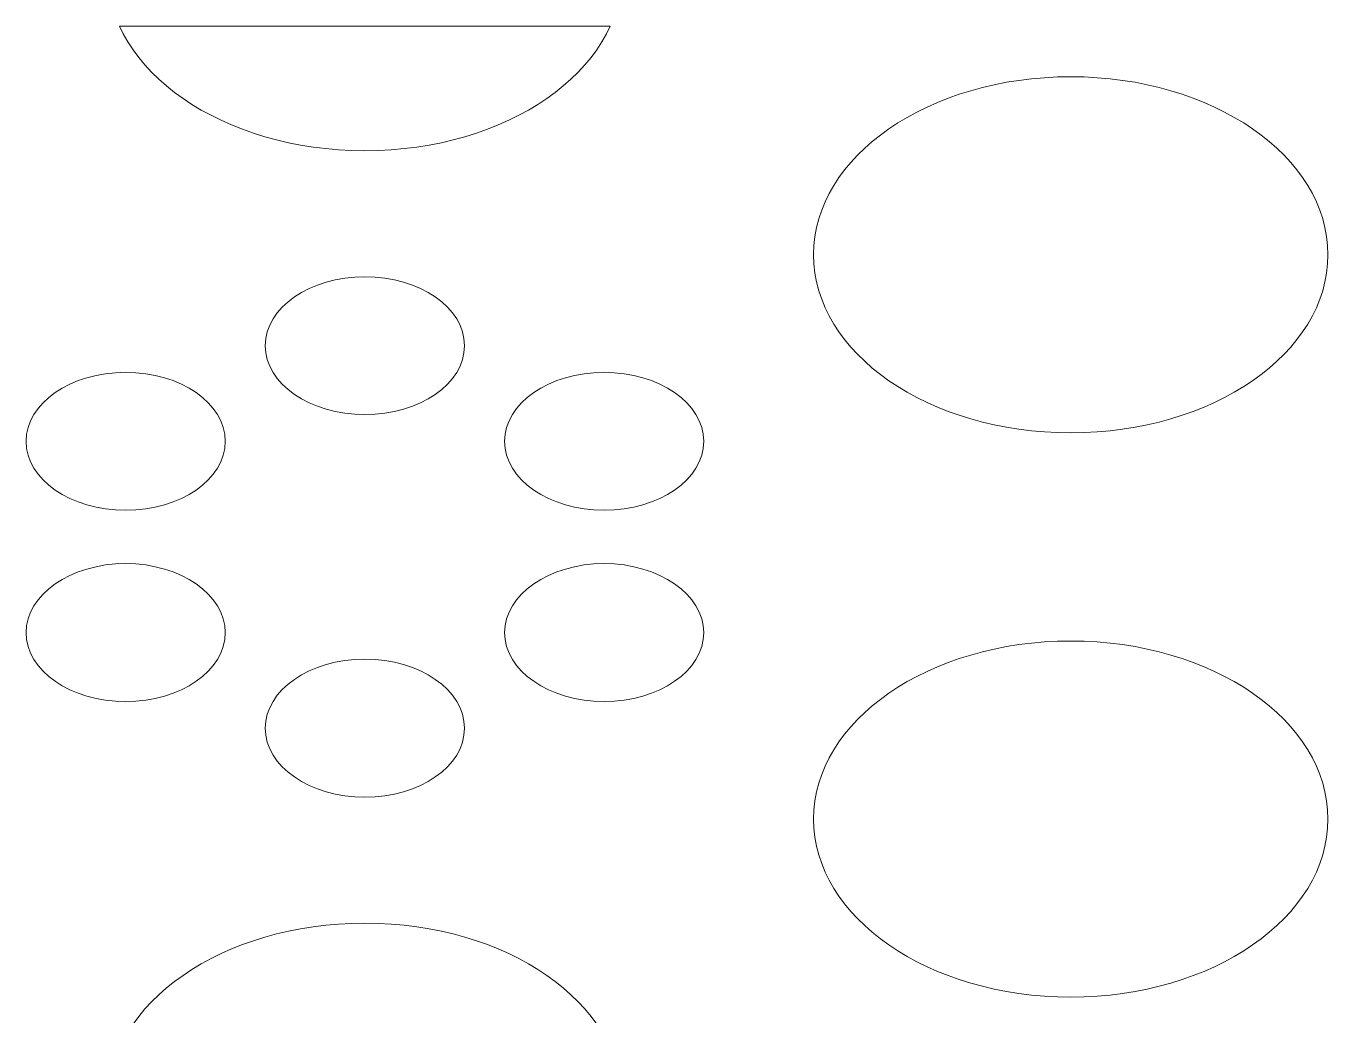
# Model space of a CAD drawing. Header units: millimetres. Extents: x -1200 to 1200, y -590 to 590.
# Drawn here: x -506.5 to -36.9, y 232.9 to 590 of the extents above; entities that cross this region are included whole.
import ezdxf

# ---------------------------------------------------------------- set-up
doc = ezdxf.new("R2010")
doc.units = ezdxf.units.MM
doc.header["$MEASUREMENT"] = 0
doc.layers.add('Layer 1', color=7, linetype='Continuous')

msp = doc.modelspace()

# ---------------------------------------------------------------- linework, layer by layer
at = {"layer": 'Layer 1', "color": 250, "lineweight": 20}
for points, knots in [([(-472.8156, 589.9734), (-472.8156, 589.9734), (-295.7741, 589.9734), (-295.7741, 589.9734), (-295.7741, 589.9734), (-297.1531, 587.1602), (-297.1531, 587.1602), (-297.1531, 587.1602), (-298.8003, 584.249), (-298.8003, 584.249), (-298.8003, 584.249), (-300.6619, 581.3996), (-300.6619, 581.3996), (-300.6619, 581.3996), (-302.7151, 578.638), (-302.7151, 578.638), (-302.7151, 578.638), (-304.9445, 575.9385), (-304.9445, 575.9385), (-304.9445, 575.9385), (-307.35, 573.3369), (-307.35, 573.3369), (-307.35, 573.3369), (-309.9471, 570.8127), (-309.9471, 570.8127), (-309.9471, 570.8127), (-312.7129, 568.3918), (-312.7129, 568.3918), (-312.7129, 568.3918), (-315.6165, 566.0587), (-315.6165, 566.0587), (-315.6165, 566.0587), (-318.7039, 563.8288), (-318.7039, 563.8288), (-318.7039, 563.8288), (-321.914, 561.6918), (-321.914, 561.6918), (-321.914, 561.6918), (-325.2848, 559.6788), (-325.2848, 559.6788), (-325.2848, 559.6788), (-328.7936, 557.7637), (-328.7936, 557.7637), (-328.7936, 557.7637), (-332.425, 555.9778), (-332.425, 555.9778), (-332.425, 555.9778), (-336.1943, 554.3053), (-336.1943, 554.3053), (-336.1943, 554.3053), (-340.0862, 552.7619), (-340.0862, 552.7619), (-340.0862, 552.7619), (-344.0853, 551.3373), (-344.0853, 551.3373), (-344.0853, 551.3373), (-348.1916, 550.0623), (-348.1916, 550.0623), (-348.1916, 550.0623), (-352.3899, 548.9061), (-352.3899, 548.9061), (-352.3899, 548.9061), (-356.7032, 547.8995), (-356.7032, 547.8995), (-356.7032, 547.8995), (-361.1007, 547.0323), (-361.1007, 547.0323), (-361.1007, 547.0323), (-365.5902, 546.3148), (-365.5902, 546.3148), (-365.5902, 546.3148), (-370.1485, 545.747), (-370.1485, 545.747), (-370.1485, 545.747), (-374.7988, 545.3341), (-374.7988, 545.3341), (-374.7988, 545.3341), (-379.5104, 545.0863), (-379.5104, 545.0863), (-379.5104, 545.0863), (-384.2909, 545.0037), (-384.2909, 545.0037), (-384.2909, 545.0037), (-389.0868, 545.0863), (-389.0868, 545.0863), (-389.0868, 545.0863), (-393.7984, 545.3341), (-393.7984, 545.3341), (-393.7984, 545.3341), (-398.4412, 545.747), (-398.4412, 545.747), (-398.4412, 545.747), (-402.9995, 546.3148), (-402.9995, 546.3148), (-402.9995, 546.3148), (-407.4889, 547.0323), (-407.4889, 547.0323), (-407.4889, 547.0323), (-411.8787, 547.8995), (-411.8787, 547.8995), (-411.8787, 547.8995), (-416.1997, 548.9061), (-416.1997, 548.9061), (-416.1997, 548.9061), (-420.398, 550.0623), (-420.398, 550.0623), (-420.398, 550.0623), (-424.4967, 551.3373), (-424.4967, 551.3373), (-424.4967, 551.3373), (-428.5034, 552.7619), (-428.5034, 552.7619), (-428.5034, 552.7619), (-432.3953, 554.3053), (-432.3953, 554.3053), (-432.3953, 554.3053), (-436.1493, 555.9778), (-436.1493, 555.9778), (-436.1493, 555.9778), (-439.7959, 557.7637), (-439.7959, 557.7637), (-439.7959, 557.7637), (-443.2971, 559.6788), (-443.2971, 559.6788), (-443.2971, 559.6788), (-446.6681, 561.6918), (-446.6681, 561.6918), (-446.6681, 561.6918), (-449.8934, 563.8288), (-449.8934, 563.8288), (-449.8934, 563.8288), (-452.9656, 566.0587), (-452.9656, 566.0587), (-452.9656, 566.0587), (-455.8921, 568.3918), (-455.8921, 568.3918), (-455.8921, 568.3918), (-458.6424, 570.8127), (-458.6424, 570.8127), (-458.6424, 570.8127), (-461.2319, 573.3369), (-461.2319, 573.3369), (-461.2319, 573.3369), (-463.6451, 575.9385), (-463.6451, 575.9385), (-463.6451, 575.9385), (-465.8745, 578.638), (-465.8745, 578.638), (-465.8745, 578.638), (-467.9277, 581.3996), (-467.9277, 581.3996), (-467.9277, 581.3996), (-469.7817, 584.249), (-469.7817, 584.249), (-469.7817, 584.249), (-471.4365, 587.1602), (-471.4365, 587.1602), (-471.4365, 587.1602), (-472.8156, 589.9734), (-472.8156, 589.9734)], [0, 0, 0, 0, 0.01886792, 0.01886792, 0.01886792, 0.03773585, 0.03773585, 0.03773585, 0.05660377, 0.05660377, 0.05660377, 0.0754717, 0.0754717, 0.0754717, 0.09433962, 0.09433962, 0.09433962, 0.11320755, 0.11320755, 0.11320755, 0.13207547, 0.13207547, 0.13207547, 0.1509434, 0.1509434, 0.1509434, 0.16981132, 0.16981132, 0.16981132, 0.18867925, 0.18867925, 0.18867925, 0.20754717, 0.20754717, 0.20754717, 0.22641509, 0.22641509, 0.22641509, 0.24528302, 0.24528302, 0.24528302, 0.26415094, 0.26415094, 0.26415094, 0.28301887, 0.28301887, 0.28301887, 0.30188679, 0.30188679, 0.30188679, 0.32075472, 0.32075472, 0.32075472, 0.33962264, 0.33962264, 0.33962264, 0.35849057, 0.35849057, 0.35849057, 0.37735849, 0.37735849, 0.37735849, 0.39622642, 0.39622642, 0.39622642, 0.41509434, 0.41509434, 0.41509434, 0.43396226, 0.43396226, 0.43396226, 0.45283019, 0.45283019, 0.45283019, 0.47169811, 0.47169811, 0.47169811, 0.49056604, 0.49056604, 0.49056604, 0.50943396, 0.50943396, 0.50943396, 0.52830189, 0.52830189, 0.52830189, 0.54716981, 0.54716981, 0.54716981, 0.56603774, 0.56603774, 0.56603774, 0.58490566, 0.58490566, 0.58490566, 0.60377358, 0.60377358, 0.60377358, 0.62264151, 0.62264151, 0.62264151, 0.64150943, 0.64150943, 0.64150943, 0.66037736, 0.66037736, 0.66037736, 0.67924528, 0.67924528, 0.67924528, 0.69811321, 0.69811321, 0.69811321, 0.71698113, 0.71698113, 0.71698113, 0.73584906, 0.73584906, 0.73584906, 0.75471698, 0.75471698, 0.75471698, 0.77358491, 0.77358491, 0.77358491, 0.79245283, 0.79245283, 0.79245283, 0.81132075, 0.81132075, 0.81132075, 0.83018868, 0.83018868, 0.83018868, 0.8490566, 0.8490566, 0.8490566, 0.86792453, 0.86792453, 0.86792453, 0.88679245, 0.88679245, 0.88679245, 0.90566038, 0.90566038, 0.90566038, 0.9245283, 0.9245283, 0.9245283, 0.94339623, 0.94339623, 0.94339623, 0.96226415, 0.96226415, 0.96226415, 0.98113208, 0.98113208, 0.98113208, 1, 1, 1, 1]), ([(-222.434, 507.4567), (-222.434, 507.4567), (-222.3113, 510.7758), (-222.3113, 510.7758), (-222.3113, 510.7758), (-221.9513, 514.0328), (-221.9513, 514.0328), (-221.9513, 514.0328), (-221.3537, 517.2539), (-221.3537, 517.2539), (-221.3537, 517.2539), (-220.5492, 520.4077), (-220.5492, 520.4077), (-220.5492, 520.4077), (-219.5151, 523.5203), (-219.5151, 523.5203), (-219.5151, 523.5203), (-218.2509, 526.5605), (-218.2509, 526.5605), (-218.2509, 526.5605), (-216.7953, 529.5441), (-216.7953, 529.5441), (-216.7953, 529.5441), (-215.1405, 532.4554), (-215.1405, 532.4554), (-215.1405, 532.4554), (-213.2789, 535.2943), (-213.2789, 535.2943), (-213.2789, 535.2943), (-211.241, 538.0663), (-211.241, 538.0663), (-211.241, 538.0663), (-209.0039, 540.7555), (-209.0039, 540.7555), (-209.0039, 540.7555), (-206.5906, 543.3623), (-206.5906, 543.3623), (-206.5906, 543.3623), (-203.9935, 545.8864), (-203.9935, 545.8864), (-203.9935, 545.8864), (-201.2432, 548.3124), (-201.2432, 548.3124), (-201.2432, 548.3124), (-198.3243, 550.6456), (-198.3243, 550.6456), (-198.3243, 550.6456), (-195.2445, 552.8755), (-195.2445, 552.8755), (-195.2445, 552.8755), (-192.0268, 555.0021), (-192.0268, 555.0021), (-192.0268, 555.0021), (-188.656, 557.0204), (-188.656, 557.0204), (-188.656, 557.0204), (-185.1471, 558.9303), (-185.1471, 558.9303), (-185.1471, 558.9303), (-181.5158, 560.7266), (-181.5158, 560.7266), (-181.5158, 560.7266), (-177.7464, 562.3938), (-177.7464, 562.3938), (-177.7464, 562.3938), (-173.8699, 563.9372), (-173.8699, 563.9372), (-173.8699, 563.9372), (-169.8631, 565.3567), (-169.8631, 565.3567), (-169.8631, 565.3567), (-165.7491, 566.642), (-165.7491, 566.642), (-165.7491, 566.642), (-161.5507, 567.7828), (-161.5507, 567.7828), (-161.5507, 567.7828), (-157.2452, 568.8048), (-157.2452, 568.8048), (-157.2452, 568.8048), (-152.8477, 569.672), (-152.8477, 569.672), (-152.8477, 569.672), (-148.366, 570.3843), (-148.366, 570.3843), (-148.366, 570.3843), (-143.7922, 570.947), (-143.7922, 570.947), (-143.7922, 570.947), (-139.1573, 571.3496), (-139.1573, 571.3496), (-139.1573, 571.3496), (-134.438, 571.5974), (-134.438, 571.5974), (-134.438, 571.5974), (-129.6497, 571.68), (-129.6497, 571.68), (-129.6497, 571.68), (-124.8692, 571.5974), (-124.8692, 571.5974), (-124.8692, 571.5974), (-120.1652, 571.3496), (-120.1652, 571.3496), (-120.1652, 571.3496), (-115.4996, 570.947), (-115.4996, 570.947), (-115.4996, 570.947), (-110.9412, 570.3843), (-110.9412, 570.3843), (-110.9412, 570.3843), (-106.4671, 569.672), (-106.4671, 569.672), (-106.4671, 569.672), (-102.0697, 568.8048), (-102.0697, 568.8048), (-102.0697, 568.8048), (-97.7717, 567.7828), (-97.7717, 567.7828), (-97.7717, 567.7828), (-93.5581, 566.642), (-93.5581, 566.642), (-93.5581, 566.642), (-89.444, 565.3567), (-89.444, 565.3567), (-89.444, 565.3567), (-85.4526, 563.9372), (-85.4526, 563.9372), (-85.4526, 563.9372), (-81.5607, 562.3938), (-81.5607, 562.3938), (-81.5607, 562.3938), (-77.7915, 560.7266), (-77.7915, 560.7266), (-77.7915, 560.7266), (-74.1601, 558.9303), (-74.1601, 558.9303), (-74.1601, 558.9303), (-70.6513, 557.0204), (-70.6513, 557.0204), (-70.6513, 557.0204), (-67.2803, 555.0021), (-67.2803, 555.0021), (-67.2803, 555.0021), (-64.0626, 552.8755), (-64.0626, 552.8755), (-64.0626, 552.8755), (-60.9828, 550.6456), (-60.9828, 550.6456), (-60.9828, 550.6456), (-58.0641, 548.3124), (-58.0641, 548.3124), (-58.0641, 548.3124), (-55.2983, 545.8864), (-55.2983, 545.8864), (-55.2983, 545.8864), (-52.7165, 543.3623), (-52.7165, 543.3623), (-52.7165, 543.3623), (-50.2955, 540.7555), (-50.2955, 540.7555), (-50.2955, 540.7555), (-48.0662, 538.0663), (-48.0662, 538.0663), (-48.0662, 538.0663), (-46.0283, 535.2943), (-46.0283, 535.2943), (-46.0283, 535.2943), (-44.1667, 532.4554), (-44.1667, 532.4554), (-44.1667, 532.4554), (-42.5042, 529.5441), (-42.5042, 529.5441), (-42.5042, 529.5441), (-41.0563, 526.5605), (-41.0563, 526.5605), (-41.0563, 526.5605), (-39.7921, 523.5203), (-39.7921, 523.5203), (-39.7921, 523.5203), (-38.7732, 520.4077), (-38.7732, 520.4077), (-38.7732, 520.4077), (-37.9459, 517.2539), (-37.9459, 517.2539), (-37.9459, 517.2539), (-37.3559, 514.0328), (-37.3559, 514.0328), (-37.3559, 514.0328), (-36.9959, 510.7758), (-36.9959, 510.7758), (-36.9959, 510.7758), (-36.8733, 507.4567), (-36.8733, 507.4567), (-36.8733, 507.4567), (-36.9959, 504.148), (-36.9959, 504.148), (-36.9959, 504.148), (-37.3559, 500.8858), (-37.3559, 500.8858), (-37.3559, 500.8858), (-37.9459, 497.6699), (-37.9459, 497.6699), (-37.9459, 497.6699), (-38.7732, 494.5057), (-38.7732, 494.5057), (-38.7732, 494.5057), (-39.7921, 491.4035), (-39.7921, 491.4035), (-39.7921, 491.4035), (-41.0563, 488.3632), (-41.0563, 488.3632), (-41.0563, 488.3632), (-42.5042, 485.3797), (-42.5042, 485.3797), (-42.5042, 485.3797), (-44.1667, 482.4684), (-44.1667, 482.4684), (-44.1667, 482.4684), (-46.0283, 479.6242), (-46.0283, 479.6242), (-46.0283, 479.6242), (-48.0662, 476.8523), (-48.0662, 476.8523), (-48.0662, 476.8523), (-50.2955, 474.1631), (-50.2955, 474.1631), (-50.2955, 474.1631), (-52.7165, 471.5615), (-52.7165, 471.5615), (-52.7165, 471.5615), (-55.2983, 469.0374), (-55.2983, 469.0374), (-55.2983, 469.0374), (-58.0641, 466.6165), (-58.0641, 466.6165), (-58.0641, 466.6165), (-60.9752, 464.2782), (-60.9752, 464.2782), (-60.9752, 464.2782), (-64.0626, 462.0483), (-64.0626, 462.0483), (-64.0626, 462.0483), (-67.2803, 459.9216), (-67.2803, 459.9216), (-67.2803, 459.9216), (-70.6513, 457.893), (-70.6513, 457.893), (-70.6513, 457.893), (-74.1601, 455.9883), (-74.1601, 455.9883), (-74.1601, 455.9883), (-77.7915, 454.1972), (-77.7915, 454.1972), (-77.7915, 454.1972), (-81.5607, 452.5248), (-81.5607, 452.5248), (-81.5607, 452.5248), (-85.4526, 450.9762), (-85.4526, 450.9762), (-85.4526, 450.9762), (-89.444, 449.5567), (-89.444, 449.5567), (-89.444, 449.5567), (-93.5581, 448.2766), (-93.5581, 448.2766), (-93.5581, 448.2766), (-97.7717, 447.1306), (-97.7717, 447.1306), (-97.7717, 447.1306), (-102.0697, 446.1189), (-102.0697, 446.1189), (-102.0697, 446.1189), (-106.4671, 445.2569), (-106.4671, 445.2569), (-106.4671, 445.2569), (-110.9412, 444.5394), (-110.9412, 444.5394), (-110.9412, 444.5394), (-115.4996, 443.9768), (-115.4996, 443.9768), (-115.4996, 443.9768), (-120.1652, 443.5638), (-120.1652, 443.5638), (-120.1652, 443.5638), (-124.8692, 443.3161), (-124.8692, 443.3161), (-124.8692, 443.3161), (-129.6497, 443.2335), (-129.6497, 443.2335), (-129.6497, 443.2335), (-134.438, 443.3161), (-134.438, 443.3161), (-134.438, 443.3161), (-139.1573, 443.5638), (-139.1573, 443.5638), (-139.1573, 443.5638), (-143.7922, 443.9768), (-143.7922, 443.9768), (-143.7922, 443.9768), (-148.366, 444.5394), (-148.366, 444.5394), (-148.366, 444.5394), (-152.8477, 445.2569), (-152.8477, 445.2569), (-152.8477, 445.2569), (-157.2452, 446.1189), (-157.2452, 446.1189), (-157.2452, 446.1189), (-161.5507, 447.1306), (-161.5507, 447.1306), (-161.5507, 447.1306), (-165.7491, 448.2766), (-165.7491, 448.2766), (-165.7491, 448.2766), (-169.8631, 449.5567), (-169.8631, 449.5567), (-169.8631, 449.5567), (-173.8699, 450.9762), (-173.8699, 450.9762), (-173.8699, 450.9762), (-177.7464, 452.5248), (-177.7464, 452.5248), (-177.7464, 452.5248), (-181.5158, 454.1972), (-181.5158, 454.1972), (-181.5158, 454.1972), (-185.1471, 455.9883), (-185.1471, 455.9883), (-185.1471, 455.9883), (-188.656, 457.893), (-188.656, 457.893), (-188.656, 457.893), (-192.0268, 459.9216), (-192.0268, 459.9216), (-192.0268, 459.9216), (-195.2445, 462.0483), (-195.2445, 462.0483), (-195.2445, 462.0483), (-198.3243, 464.2782), (-198.3243, 464.2782), (-198.3243, 464.2782), (-201.2432, 466.6165), (-201.2432, 466.6165), (-201.2432, 466.6165), (-203.9935, 469.0374), (-203.9935, 469.0374), (-203.9935, 469.0374), (-206.5906, 471.5615), (-206.5906, 471.5615), (-206.5906, 471.5615), (-209.0039, 474.1631), (-209.0039, 474.1631), (-209.0039, 474.1631), (-211.241, 476.8523), (-211.241, 476.8523), (-211.241, 476.8523), (-213.2789, 479.6242), (-213.2789, 479.6242), (-213.2789, 479.6242), (-215.1405, 482.4684), (-215.1405, 482.4684), (-215.1405, 482.4684), (-216.7953, 485.3797), (-216.7953, 485.3797), (-216.7953, 485.3797), (-218.2509, 488.3581), (-218.2509, 488.3581), (-218.2509, 488.3581), (-219.5151, 491.4035), (-219.5151, 491.4035), (-219.5151, 491.4035), (-220.5492, 494.5057), (-220.5492, 494.5057), (-220.5492, 494.5057), (-221.3537, 497.6699), (-221.3537, 497.6699), (-221.3537, 497.6699), (-221.9513, 500.8858), (-221.9513, 500.8858), (-221.9513, 500.8858), (-222.3113, 504.148), (-222.3113, 504.148), (-222.3113, 504.148), (-222.434, 507.4567), (-222.434, 507.4567)], [0, 0, 0, 0, 0.0078125, 0.0078125, 0.0078125, 0.015625, 0.015625, 0.015625, 0.0234375, 0.0234375, 0.0234375, 0.03125, 0.03125, 0.03125, 0.0390625, 0.0390625, 0.0390625, 0.046875, 0.046875, 0.046875, 0.0546875, 0.0546875, 0.0546875, 0.0625, 0.0625, 0.0625, 0.0703125, 0.0703125, 0.0703125, 0.078125, 0.078125, 0.078125, 0.0859375, 0.0859375, 0.0859375, 0.09375, 0.09375, 0.09375, 0.1015625, 0.1015625, 0.1015625, 0.109375, 0.109375, 0.109375, 0.1171875, 0.1171875, 0.1171875, 0.125, 0.125, 0.125, 0.1328125, 0.1328125, 0.1328125, 0.140625, 0.140625, 0.140625, 0.1484375, 0.1484375, 0.1484375, 0.15625, 0.15625, 0.15625, 0.1640625, 0.1640625, 0.1640625, 0.171875, 0.171875, 0.171875, 0.1796875, 0.1796875, 0.1796875, 0.1875, 0.1875, 0.1875, 0.1953125, 0.1953125, 0.1953125, 0.203125, 0.203125, 0.203125, 0.2109375, 0.2109375, 0.2109375, 0.21875, 0.21875, 0.21875, 0.2265625, 0.2265625, 0.2265625, 0.234375, 0.234375, 0.234375, 0.2421875, 0.2421875, 0.2421875, 0.25, 0.25, 0.25, 0.2578125, 0.2578125, 0.2578125, 0.265625, 0.265625, 0.265625, 0.2734375, 0.2734375, 0.2734375, 0.28125, 0.28125, 0.28125, 0.2890625, 0.2890625, 0.2890625, 0.296875, 0.296875, 0.296875, 0.3046875, 0.3046875, 0.3046875, 0.3125, 0.3125, 0.3125, 0.3203125, 0.3203125, 0.3203125, 0.328125, 0.328125, 0.328125, 0.3359375, 0.3359375, 0.3359375, 0.34375, 0.34375, 0.34375, 0.3515625, 0.3515625, 0.3515625, 0.359375, 0.359375, 0.359375, 0.3671875, 0.3671875, 0.3671875, 0.375, 0.375, 0.375, 0.3828125, 0.3828125, 0.3828125, 0.390625, 0.390625, 0.390625, 0.3984375, 0.3984375, 0.3984375, 0.40625, 0.40625, 0.40625, 0.4140625, 0.4140625, 0.4140625, 0.421875, 0.421875, 0.421875, 0.4296875, 0.4296875, 0.4296875, 0.4375, 0.4375, 0.4375, 0.4453125, 0.4453125, 0.4453125, 0.453125, 0.453125, 0.453125, 0.4609375, 0.4609375, 0.4609375, 0.46875, 0.46875, 0.46875, 0.4765625, 0.4765625, 0.4765625, 0.484375, 0.484375, 0.484375, 0.4921875, 0.4921875, 0.4921875, 0.5, 0.5, 0.5, 0.5078125, 0.5078125, 0.5078125, 0.515625, 0.515625, 0.515625, 0.5234375, 0.5234375, 0.5234375, 0.53125, 0.53125, 0.53125, 0.5390625, 0.5390625, 0.5390625, 0.546875, 0.546875, 0.546875, 0.5546875, 0.5546875, 0.5546875, 0.5625, 0.5625, 0.5625, 0.5703125, 0.5703125, 0.5703125, 0.578125, 0.578125, 0.578125, 0.5859375, 0.5859375, 0.5859375, 0.59375, 0.59375, 0.59375, 0.6015625, 0.6015625, 0.6015625, 0.609375, 0.609375, 0.609375, 0.6171875, 0.6171875, 0.6171875, 0.625, 0.625, 0.625, 0.6328125, 0.6328125, 0.6328125, 0.640625, 0.640625, 0.640625, 0.6484375, 0.6484375, 0.6484375, 0.65625, 0.65625, 0.65625, 0.6640625, 0.6640625, 0.6640625, 0.671875, 0.671875, 0.671875, 0.6796875, 0.6796875, 0.6796875, 0.6875, 0.6875, 0.6875, 0.6953125, 0.6953125, 0.6953125, 0.703125, 0.703125, 0.703125, 0.7109375, 0.7109375, 0.7109375, 0.71875, 0.71875, 0.71875, 0.7265625, 0.7265625, 0.7265625, 0.734375, 0.734375, 0.734375, 0.7421875, 0.7421875, 0.7421875, 0.75, 0.75, 0.75, 0.7578125, 0.7578125, 0.7578125, 0.765625, 0.765625, 0.765625, 0.7734375, 0.7734375, 0.7734375, 0.78125, 0.78125, 0.78125, 0.7890625, 0.7890625, 0.7890625, 0.796875, 0.796875, 0.796875, 0.8046875, 0.8046875, 0.8046875, 0.8125, 0.8125, 0.8125, 0.8203125, 0.8203125, 0.8203125, 0.828125, 0.828125, 0.828125, 0.8359375, 0.8359375, 0.8359375, 0.84375, 0.84375, 0.84375, 0.8515625, 0.8515625, 0.8515625, 0.859375, 0.859375, 0.859375, 0.8671875, 0.8671875, 0.8671875, 0.875, 0.875, 0.875, 0.8828125, 0.8828125, 0.8828125, 0.890625, 0.890625, 0.890625, 0.8984375, 0.8984375, 0.8984375, 0.90625, 0.90625, 0.90625, 0.9140625, 0.9140625, 0.9140625, 0.921875, 0.921875, 0.921875, 0.9296875, 0.9296875, 0.9296875, 0.9375, 0.9375, 0.9375, 0.9453125, 0.9453125, 0.9453125, 0.953125, 0.953125, 0.953125, 0.9609375, 0.9609375, 0.9609375, 0.96875, 0.96875, 0.96875, 0.9765625, 0.9765625, 0.9765625, 0.984375, 0.984375, 0.984375, 0.9921875, 0.9921875, 0.9921875, 1, 1, 1, 1]), ([(-420.2294, 474.6741), (-420.2294, 488.4148), (-404.1487, 499.554), (-384.2909, 499.554), (-364.4563, 499.554), (-348.3601, 488.4148), (-348.3601, 474.6741), (-348.3601, 460.9385), (-364.4563, 449.7889), (-384.2909, 449.7889), (-404.1487, 449.7889), (-420.2294, 460.9385), (-420.2294, 474.6741)], [0, 0, 0, 0, 0.25, 0.25, 0.25, 0.5, 0.5, 0.5, 0.75, 0.75, 0.75, 1, 1, 1, 1]), ([(-506.5322, 440.1777), (-506.5322, 453.9132), (-490.4438, 465.0576), (-470.5938, 465.0576), (-450.7591, 465.0576), (-434.663, 453.9132), (-434.663, 440.1777), (-434.663, 426.4421), (-450.7591, 415.2977), (-470.5938, 415.2977), (-490.4438, 415.2977), (-506.5322, 426.4421), (-506.5322, 440.1777)], [0, 0, 0, 0, 0.25, 0.25, 0.25, 0.5, 0.5, 0.5, 0.75, 0.75, 0.75, 1, 1, 1, 1]), ([(-333.919, 440.1777), (-333.919, 453.9132), (-317.8228, 465.0576), (-297.9882, 465.0576), (-278.1458, 465.0576), (-262.0497, 453.9132), (-262.0497, 440.1777), (-262.0497, 426.4421), (-278.1458, 415.2977), (-297.9882, 415.2977), (-317.8228, 415.2977), (-333.919, 426.4421), (-333.919, 440.1777)], [0, 0, 0, 0, 0.25, 0.25, 0.25, 0.5, 0.5, 0.5, 0.75, 0.75, 0.75, 1, 1, 1, 1]), ([(-506.5322, 371.1798), (-506.5322, 384.9257), (-490.4438, 396.0649), (-470.5938, 396.0649), (-450.7591, 396.0649), (-434.663, 384.9257), (-434.663, 371.1798), (-434.663, 357.4545), (-450.7591, 346.3102), (-470.5938, 346.3102), (-490.4438, 346.3102), (-506.5322, 357.4545), (-506.5322, 371.1798)], [0, 0, 0, 0, 0.25, 0.25, 0.25, 0.5, 0.5, 0.5, 0.75, 0.75, 0.75, 1, 1, 1, 1]), ([(-333.919, 371.1798), (-333.919, 384.9257), (-317.8228, 396.0649), (-297.9882, 396.0649), (-278.1458, 396.0649), (-262.0497, 384.9257), (-262.0497, 371.1798), (-262.0497, 357.4545), (-278.1458, 346.3102), (-297.9882, 346.3102), (-317.8228, 346.3102), (-333.919, 357.4545), (-333.919, 371.1798)], [0, 0, 0, 0, 0.25, 0.25, 0.25, 0.5, 0.5, 0.5, 0.75, 0.75, 0.75, 1, 1, 1, 1]), ([(-222.434, 303.9059), (-222.434, 303.9059), (-222.3113, 307.2147), (-222.3113, 307.2147), (-222.3113, 307.2147), (-221.9513, 310.4821), (-221.9513, 310.4821), (-221.9513, 310.4821), (-221.3537, 313.6979), (-221.3537, 313.6979), (-221.3537, 313.6979), (-220.5492, 316.862), (-220.5492, 316.862), (-220.5492, 316.862), (-219.5151, 319.9643), (-219.5151, 319.9643), (-219.5151, 319.9643), (-218.2509, 323.0098), (-218.2509, 323.0098), (-218.2509, 323.0098), (-216.7953, 325.983), (-216.7953, 325.983), (-216.7953, 325.983), (-215.1405, 328.8994), (-215.1405, 328.8994), (-215.1405, 328.8994), (-213.2789, 331.7435), (-213.2789, 331.7435), (-213.2789, 331.7435), (-211.241, 334.5103), (-211.241, 334.5103), (-211.241, 334.5103), (-209.0039, 337.2048), (-209.0039, 337.2048), (-209.0039, 337.2048), (-206.5906, 339.8063), (-206.5906, 339.8063), (-206.5906, 339.8063), (-203.9935, 342.3253), (-203.9935, 342.3253), (-203.9935, 342.3253), (-201.2432, 344.7513), (-201.2432, 344.7513), (-201.2432, 344.7513), (-198.3243, 347.0897), (-198.3243, 347.0897), (-198.3243, 347.0897), (-195.2445, 349.3195), (-195.2445, 349.3195), (-195.2445, 349.3195), (-192.0268, 351.4514), (-192.0268, 351.4514), (-192.0268, 351.4514), (-188.656, 353.4747), (-188.656, 353.4747), (-188.656, 353.4747), (-185.1471, 355.3743), (-185.1471, 355.3743), (-185.1471, 355.3743), (-181.5158, 357.1655), (-181.5158, 357.1655), (-181.5158, 357.1655), (-177.7464, 358.8327), (-177.7464, 358.8327), (-177.7464, 358.8327), (-173.8699, 360.3916), (-173.8699, 360.3916), (-173.8699, 360.3916), (-169.8631, 361.8007), (-169.8631, 361.8007), (-169.8631, 361.8007), (-165.7491, 363.0912), (-165.7491, 363.0912), (-165.7491, 363.0912), (-161.5507, 364.2371), (-161.5507, 364.2371), (-161.5507, 364.2371), (-157.2452, 365.2489), (-157.2452, 365.2489), (-157.2452, 365.2489), (-152.8477, 366.1109), (-152.8477, 366.1109), (-152.8477, 366.1109), (-148.366, 366.8232), (-148.366, 366.8232), (-148.366, 366.8232), (-143.7922, 367.3962), (-143.7922, 367.3962), (-143.7922, 367.3962), (-139.1573, 367.804), (-139.1573, 367.804), (-139.1573, 367.804), (-134.438, 368.0518), (-134.438, 368.0518), (-134.438, 368.0518), (-129.6497, 368.1343), (-129.6497, 368.1343), (-129.6497, 368.1343), (-124.8692, 368.0518), (-124.8692, 368.0518), (-124.8692, 368.0518), (-120.1652, 367.804), (-120.1652, 367.804), (-120.1652, 367.804), (-115.4996, 367.3962), (-115.4996, 367.3962), (-115.4996, 367.3962), (-110.9412, 366.8232), (-110.9412, 366.8232), (-110.9412, 366.8232), (-106.4671, 366.1109), (-106.4671, 366.1109), (-106.4671, 366.1109), (-102.0697, 365.2489), (-102.0697, 365.2489), (-102.0697, 365.2489), (-97.7717, 364.2371), (-97.7717, 364.2371), (-97.7717, 364.2371), (-93.5581, 363.0912), (-93.5581, 363.0912), (-93.5581, 363.0912), (-89.444, 361.8007), (-89.444, 361.8007), (-89.444, 361.8007), (-85.4526, 360.3916), (-85.4526, 360.3916), (-85.4526, 360.3916), (-81.5607, 358.8327), (-81.5607, 358.8327), (-81.5607, 358.8327), (-77.7915, 357.1655), (-77.7915, 357.1655), (-77.7915, 357.1655), (-74.1601, 355.3743), (-74.1601, 355.3743), (-74.1601, 355.3743), (-70.6513, 353.4747), (-70.6513, 353.4747), (-70.6513, 353.4747), (-67.2803, 351.4514), (-67.2803, 351.4514), (-67.2803, 351.4514), (-64.0626, 349.3195), (-64.0626, 349.3195), (-64.0626, 349.3195), (-60.9828, 347.0793), (-60.9828, 347.0793), (-60.9828, 347.0793), (-58.0641, 344.7513), (-58.0641, 344.7513), (-58.0641, 344.7513), (-55.2983, 342.3253), (-55.2983, 342.3253), (-55.2983, 342.3253), (-52.7165, 339.8063), (-52.7165, 339.8063), (-52.7165, 339.8063), (-50.2955, 337.2048), (-50.2955, 337.2048), (-50.2955, 337.2048), (-48.0662, 334.5103), (-48.0662, 334.5103), (-48.0662, 334.5103), (-46.0283, 331.7435), (-46.0283, 331.7435), (-46.0283, 331.7435), (-44.1667, 328.8994), (-44.1667, 328.8994), (-44.1667, 328.8994), (-42.5042, 325.983), (-42.5042, 325.983), (-42.5042, 325.983), (-41.0563, 323.0098), (-41.0563, 323.0098), (-41.0563, 323.0098), (-39.7921, 319.9643), (-39.7921, 319.9643), (-39.7921, 319.9643), (-38.7732, 316.862), (-38.7732, 316.862), (-38.7732, 316.862), (-37.9459, 313.6979), (-37.9459, 313.6979), (-37.9459, 313.6979), (-37.3559, 310.4821), (-37.3559, 310.4821), (-37.3559, 310.4821), (-36.9959, 307.2147), (-36.9959, 307.2147), (-36.9959, 307.2147), (-36.8733, 303.9059), (-36.8733, 303.9059), (-36.8733, 303.9059), (-36.9959, 300.5921), (-36.9959, 300.5921), (-36.9959, 300.5921), (-37.3559, 297.3349), (-37.3559, 297.3349), (-37.3559, 297.3349), (-37.9459, 294.114), (-37.9459, 294.114), (-37.9459, 294.114), (-38.7732, 290.955), (-38.7732, 290.955), (-38.7732, 290.955), (-39.7921, 287.8475), (-39.7921, 287.8475), (-39.7921, 287.8475), (-41.0563, 284.8072), (-41.0563, 284.8072), (-41.0563, 284.8072), (-42.5042, 281.834), (-42.5042, 281.834), (-42.5042, 281.834), (-44.1667, 278.9124), (-44.1667, 278.9124), (-44.1667, 278.9124), (-46.0283, 276.0734), (-46.0283, 276.0734), (-46.0283, 276.0734), (-48.0662, 273.3016), (-48.0662, 273.3016), (-48.0662, 273.3016), (-50.2955, 270.6122), (-50.2955, 270.6122), (-50.2955, 270.6122), (-52.7165, 268.0056), (-52.7165, 268.0056), (-52.7165, 268.0056), (-55.2983, 265.4918), (-55.2983, 265.4918), (-55.2983, 265.4918), (-58.0641, 263.0554), (-58.0641, 263.0554), (-58.0641, 263.0554), (-60.9752, 260.7274), (-60.9752, 260.7274), (-60.9752, 260.7274), (-64.0626, 258.4975), (-64.0626, 258.4975), (-64.0626, 258.4975), (-67.2803, 256.3554), (-67.2803, 256.3554), (-67.2803, 256.3554), (-70.6513, 254.3474), (-70.6513, 254.3474), (-70.6513, 254.3474), (-74.1601, 252.4375), (-74.1601, 252.4375), (-74.1601, 252.4375), (-77.7915, 250.6412), (-77.7915, 250.6412), (-77.7915, 250.6412), (-81.5607, 248.9739), (-81.5607, 248.9739), (-81.5607, 248.9739), (-85.4526, 247.4305), (-85.4526, 247.4305), (-85.4526, 247.4305), (-89.444, 246.011), (-89.444, 246.011), (-89.444, 246.011), (-93.5581, 244.7258), (-93.5581, 244.7258), (-93.5581, 244.7258), (-97.7717, 243.5746), (-97.7717, 243.5746), (-97.7717, 243.5746), (-102.0697, 242.5681), (-102.0697, 242.5681), (-102.0697, 242.5681), (-106.4671, 241.6958), (-106.4671, 241.6958), (-106.4671, 241.6958), (-110.9412, 240.9835), (-110.9412, 240.9835), (-110.9412, 240.9835), (-115.4996, 240.426), (-115.4996, 240.426), (-115.4996, 240.426), (-120.1652, 240.013), (-120.1652, 240.013), (-120.1652, 240.013), (-124.8692, 239.7653), (-124.8692, 239.7653), (-124.8692, 239.7653), (-129.6497, 239.6827), (-129.6497, 239.6827), (-129.6497, 239.6827), (-134.438, 239.7653), (-134.438, 239.7653), (-134.438, 239.7653), (-139.1573, 240.013), (-139.1573, 240.013), (-139.1573, 240.013), (-143.7922, 240.426), (-143.7922, 240.426), (-143.7922, 240.426), (-148.366, 240.9835), (-148.366, 240.9835), (-148.366, 240.9835), (-152.8477, 241.6958), (-152.8477, 241.6958), (-152.8477, 241.6958), (-157.2452, 242.5681), (-157.2452, 242.5681), (-157.2452, 242.5681), (-161.5507, 243.5746), (-161.5507, 243.5746), (-161.5507, 243.5746), (-165.7491, 244.7258), (-165.7491, 244.7258), (-165.7491, 244.7258), (-169.8631, 246.011), (-169.8631, 246.011), (-169.8631, 246.011), (-173.8699, 247.4305), (-173.8699, 247.4305), (-173.8699, 247.4305), (-177.7464, 248.9739), (-177.7464, 248.9739), (-177.7464, 248.9739), (-181.5158, 250.6412), (-181.5158, 250.6412), (-181.5158, 250.6412), (-185.1471, 252.4375), (-185.1471, 252.4375), (-185.1471, 252.4375), (-188.656, 254.3474), (-188.656, 254.3474), (-188.656, 254.3474), (-192.0268, 256.3554), (-192.0268, 256.3554), (-192.0268, 256.3554), (-195.2445, 258.4975), (-195.2445, 258.4975), (-195.2445, 258.4975), (-198.3243, 260.7274), (-198.3243, 260.7274), (-198.3243, 260.7274), (-201.2432, 263.0554), (-201.2432, 263.0554), (-201.2432, 263.0554), (-203.9935, 265.4918), (-203.9935, 265.4918), (-203.9935, 265.4918), (-206.5906, 268.0056), (-206.5906, 268.0056), (-206.5906, 268.0056), (-209.0039, 270.6122), (-209.0039, 270.6122), (-209.0039, 270.6122), (-211.241, 273.3016), (-211.241, 273.3016), (-211.241, 273.3016), (-213.2789, 276.0734), (-213.2789, 276.0734), (-213.2789, 276.0734), (-215.1405, 278.9124), (-215.1405, 278.9124), (-215.1405, 278.9124), (-216.7953, 281.834), (-216.7953, 281.834), (-216.7953, 281.834), (-218.2509, 284.8072), (-218.2509, 284.8072), (-218.2509, 284.8072), (-219.5151, 287.8475), (-219.5151, 287.8475), (-219.5151, 287.8475), (-220.5492, 290.955), (-220.5492, 290.955), (-220.5492, 290.955), (-221.3537, 294.114), (-221.3537, 294.114), (-221.3537, 294.114), (-221.9513, 297.3349), (-221.9513, 297.3349), (-221.9513, 297.3349), (-222.3113, 300.5921), (-222.3113, 300.5921), (-222.3113, 300.5921), (-222.434, 303.9059), (-222.434, 303.9059)], [0, 0, 0, 0, 0.0078125, 0.0078125, 0.0078125, 0.015625, 0.015625, 0.015625, 0.0234375, 0.0234375, 0.0234375, 0.03125, 0.03125, 0.03125, 0.0390625, 0.0390625, 0.0390625, 0.046875, 0.046875, 0.046875, 0.0546875, 0.0546875, 0.0546875, 0.0625, 0.0625, 0.0625, 0.0703125, 0.0703125, 0.0703125, 0.078125, 0.078125, 0.078125, 0.0859375, 0.0859375, 0.0859375, 0.09375, 0.09375, 0.09375, 0.1015625, 0.1015625, 0.1015625, 0.109375, 0.109375, 0.109375, 0.1171875, 0.1171875, 0.1171875, 0.125, 0.125, 0.125, 0.1328125, 0.1328125, 0.1328125, 0.140625, 0.140625, 0.140625, 0.1484375, 0.1484375, 0.1484375, 0.15625, 0.15625, 0.15625, 0.1640625, 0.1640625, 0.1640625, 0.171875, 0.171875, 0.171875, 0.1796875, 0.1796875, 0.1796875, 0.1875, 0.1875, 0.1875, 0.1953125, 0.1953125, 0.1953125, 0.203125, 0.203125, 0.203125, 0.2109375, 0.2109375, 0.2109375, 0.21875, 0.21875, 0.21875, 0.2265625, 0.2265625, 0.2265625, 0.234375, 0.234375, 0.234375, 0.2421875, 0.2421875, 0.2421875, 0.25, 0.25, 0.25, 0.2578125, 0.2578125, 0.2578125, 0.265625, 0.265625, 0.265625, 0.2734375, 0.2734375, 0.2734375, 0.28125, 0.28125, 0.28125, 0.2890625, 0.2890625, 0.2890625, 0.296875, 0.296875, 0.296875, 0.3046875, 0.3046875, 0.3046875, 0.3125, 0.3125, 0.3125, 0.3203125, 0.3203125, 0.3203125, 0.328125, 0.328125, 0.328125, 0.3359375, 0.3359375, 0.3359375, 0.34375, 0.34375, 0.34375, 0.3515625, 0.3515625, 0.3515625, 0.359375, 0.359375, 0.359375, 0.3671875, 0.3671875, 0.3671875, 0.375, 0.375, 0.375, 0.3828125, 0.3828125, 0.3828125, 0.390625, 0.390625, 0.390625, 0.3984375, 0.3984375, 0.3984375, 0.40625, 0.40625, 0.40625, 0.4140625, 0.4140625, 0.4140625, 0.421875, 0.421875, 0.421875, 0.4296875, 0.4296875, 0.4296875, 0.4375, 0.4375, 0.4375, 0.4453125, 0.4453125, 0.4453125, 0.453125, 0.453125, 0.453125, 0.4609375, 0.4609375, 0.4609375, 0.46875, 0.46875, 0.46875, 0.4765625, 0.4765625, 0.4765625, 0.484375, 0.484375, 0.484375, 0.4921875, 0.4921875, 0.4921875, 0.5, 0.5, 0.5, 0.5078125, 0.5078125, 0.5078125, 0.515625, 0.515625, 0.515625, 0.5234375, 0.5234375, 0.5234375, 0.53125, 0.53125, 0.53125, 0.5390625, 0.5390625, 0.5390625, 0.546875, 0.546875, 0.546875, 0.5546875, 0.5546875, 0.5546875, 0.5625, 0.5625, 0.5625, 0.5703125, 0.5703125, 0.5703125, 0.578125, 0.578125, 0.578125, 0.5859375, 0.5859375, 0.5859375, 0.59375, 0.59375, 0.59375, 0.6015625, 0.6015625, 0.6015625, 0.609375, 0.609375, 0.609375, 0.6171875, 0.6171875, 0.6171875, 0.625, 0.625, 0.625, 0.6328125, 0.6328125, 0.6328125, 0.640625, 0.640625, 0.640625, 0.6484375, 0.6484375, 0.6484375, 0.65625, 0.65625, 0.65625, 0.6640625, 0.6640625, 0.6640625, 0.671875, 0.671875, 0.671875, 0.6796875, 0.6796875, 0.6796875, 0.6875, 0.6875, 0.6875, 0.6953125, 0.6953125, 0.6953125, 0.703125, 0.703125, 0.703125, 0.7109375, 0.7109375, 0.7109375, 0.71875, 0.71875, 0.71875, 0.7265625, 0.7265625, 0.7265625, 0.734375, 0.734375, 0.734375, 0.7421875, 0.7421875, 0.7421875, 0.75, 0.75, 0.75, 0.7578125, 0.7578125, 0.7578125, 0.765625, 0.765625, 0.765625, 0.7734375, 0.7734375, 0.7734375, 0.78125, 0.78125, 0.78125, 0.7890625, 0.7890625, 0.7890625, 0.796875, 0.796875, 0.796875, 0.8046875, 0.8046875, 0.8046875, 0.8125, 0.8125, 0.8125, 0.8203125, 0.8203125, 0.8203125, 0.828125, 0.828125, 0.828125, 0.8359375, 0.8359375, 0.8359375, 0.84375, 0.84375, 0.84375, 0.8515625, 0.8515625, 0.8515625, 0.859375, 0.859375, 0.859375, 0.8671875, 0.8671875, 0.8671875, 0.875, 0.875, 0.875, 0.8828125, 0.8828125, 0.8828125, 0.890625, 0.890625, 0.890625, 0.8984375, 0.8984375, 0.8984375, 0.90625, 0.90625, 0.90625, 0.9140625, 0.9140625, 0.9140625, 0.921875, 0.921875, 0.921875, 0.9296875, 0.9296875, 0.9296875, 0.9375, 0.9375, 0.9375, 0.9453125, 0.9453125, 0.9453125, 0.953125, 0.953125, 0.953125, 0.9609375, 0.9609375, 0.9609375, 0.96875, 0.96875, 0.96875, 0.9765625, 0.9765625, 0.9765625, 0.984375, 0.984375, 0.984375, 0.9921875, 0.9921875, 0.9921875, 1, 1, 1, 1]), ([(-420.2294, 336.6937), (-420.2294, 350.4293), (-404.1487, 361.5737), (-384.2909, 361.5737), (-364.4563, 361.5737), (-348.3601, 350.4293), (-348.3601, 336.6937), (-348.3601, 322.953), (-364.4563, 311.8138), (-384.2909, 311.8138), (-404.1487, 311.8138), (-420.2294, 322.953), (-420.2294, 336.6937)], [0, 0, 0, 0, 0.25, 0.25, 0.25, 0.5, 0.5, 0.5, 0.75, 0.75, 0.75, 1, 1, 1, 1]), ([(-477.0828, 202.1357), (-477.0828, 202.1357), (-476.9449, 205.4444), (-476.9449, 205.4444), (-476.9449, 205.4444), (-476.5848, 208.7066), (-476.5848, 208.7066), (-476.5848, 208.7066), (-475.9949, 211.9173), (-475.9949, 211.9173), (-475.9949, 211.9173), (-475.1982, 215.0815), (-475.1982, 215.0815), (-475.1982, 215.0815), (-474.1333, 218.1889), (-474.1333, 218.1889), (-474.1333, 218.1889), (-472.8998, 221.2344), (-472.8998, 221.2344), (-472.8998, 221.2344), (-471.4365, 224.2127), (-471.4365, 224.2127), (-471.4365, 224.2127), (-469.7817, 227.1188), (-469.7817, 227.1188), (-469.7817, 227.1188), (-467.9277, 229.9681), (-467.9277, 229.9681), (-467.9277, 229.9681), (-465.8745, 232.7401), (-465.8745, 232.7401), (-465.8745, 232.7401), (-463.6451, 235.4242), (-463.6451, 235.4242), (-463.6451, 235.4242), (-461.2319, 238.0309), (-461.2319, 238.0309), (-461.2319, 238.0309), (-458.6424, 240.5499), (-458.6424, 240.5499), (-458.6424, 240.5499), (-455.8921, 242.981), (-455.8921, 242.981), (-455.8921, 242.981), (-452.9656, 245.309), (-452.9656, 245.309), (-452.9656, 245.309), (-449.8934, 247.5389), (-449.8934, 247.5389), (-449.8934, 247.5389), (-446.6681, 249.6759), (-446.6681, 249.6759), (-446.6681, 249.6759), (-443.2971, 251.6942), (-443.2971, 251.6942), (-443.2971, 251.6942), (-439.7959, 253.5989), (-439.7959, 253.5989), (-439.7959, 253.5989), (-436.1493, 255.3952), (-436.1493, 255.3952), (-436.1493, 255.3952), (-432.3953, 257.0728), (-432.3953, 257.0728), (-432.3953, 257.0728), (-428.5034, 258.611), (-428.5034, 258.611), (-428.5034, 258.611), (-424.4967, 260.0202), (-424.4967, 260.0202), (-424.4967, 260.0202), (-420.398, 261.3158), (-420.398, 261.3158), (-420.398, 261.3158), (-416.1997, 262.4618), (-416.1997, 262.4618), (-416.1997, 262.4618), (-411.8787, 263.4683), (-411.8787, 263.4683), (-411.8787, 263.4683), (-407.4889, 264.3355), (-407.4889, 264.3355), (-407.4889, 264.3355), (-402.9995, 265.053), (-402.9995, 265.053), (-402.9995, 265.053), (-398.4412, 265.6157), (-398.4412, 265.6157), (-398.4412, 265.6157), (-393.7984, 266.0234), (-393.7984, 266.0234), (-393.7984, 266.0234), (-389.0792, 266.2763), (-389.0792, 266.2763), (-389.0792, 266.2763), (-384.2909, 266.3589), (-384.2909, 266.3589), (-384.2909, 266.3589), (-379.5104, 266.2763), (-379.5104, 266.2763), (-379.5104, 266.2763), (-374.7988, 266.0234), (-374.7988, 266.0234), (-374.7988, 266.0234), (-370.1485, 265.6157), (-370.1485, 265.6157), (-370.1485, 265.6157), (-365.5902, 265.053), (-365.5902, 265.053), (-365.5902, 265.053), (-361.1007, 264.3355), (-361.1007, 264.3355), (-361.1007, 264.3355), (-356.7032, 263.4683), (-356.7032, 263.4683), (-356.7032, 263.4683), (-352.3899, 262.4618), (-352.3899, 262.4618), (-352.3899, 262.4618), (-348.1916, 261.3158), (-348.1916, 261.3158), (-348.1916, 261.3158), (-344.0853, 260.0202), (-344.0853, 260.0202), (-344.0853, 260.0202), (-340.0862, 258.611), (-340.0862, 258.611), (-340.0862, 258.611), (-336.1943, 257.0728), (-336.1943, 257.0728), (-336.1943, 257.0728), (-332.425, 255.3952), (-332.425, 255.3952), (-332.425, 255.3952), (-328.7936, 253.5989), (-328.7936, 253.5989), (-328.7936, 253.5989), (-325.2848, 251.6942), (-325.2848, 251.6942), (-325.2848, 251.6942), (-321.914, 249.6759), (-321.914, 249.6759), (-321.914, 249.6759), (-318.7039, 247.5389), (-318.7039, 247.5389), (-318.7039, 247.5389), (-315.6165, 245.309), (-315.6165, 245.309), (-315.6165, 245.309), (-312.7129, 242.981), (-312.7129, 242.981), (-312.7129, 242.981), (-309.9471, 240.5499), (-309.9471, 240.5499), (-309.9471, 240.5499), (-307.35, 238.0309), (-307.35, 238.0309), (-307.35, 238.0309), (-304.9445, 235.4242), (-304.9445, 235.4242), (-304.9445, 235.4242), (-302.7151, 232.7401), (-302.7151, 232.7401), (-302.7151, 232.7401), (-300.6619, 229.9681), (-300.6619, 229.9681), (-300.6619, 229.9681), (-298.8003, 227.1188), (-298.8003, 227.1188), (-298.8003, 227.1188), (-297.1531, 224.2127), (-297.1531, 224.2127), (-297.1531, 224.2127), (-295.6899, 221.2344), (-295.6899, 221.2344), (-295.6899, 221.2344), (-294.4411, 218.1889), (-294.4411, 218.1889), (-294.4411, 218.1889), (-293.4068, 215.0815), (-293.4068, 215.0815), (-293.4068, 215.0815), (-292.5793, 211.9173), (-292.5793, 211.9173), (-292.5793, 211.9173), (-291.9971, 208.7066), (-291.9971, 208.7066), (-291.9971, 208.7066), (-291.6447, 205.4444), (-291.6447, 205.4444), (-291.6447, 205.4444), (-291.5068, 202.1357), (-291.5068, 202.1357), (-291.5068, 202.1357), (-291.6447, 198.8218), (-291.6447, 198.8218), (-291.6447, 198.8218), (-291.9971, 195.5544), (-291.9971, 195.5544), (-291.9971, 195.5544), (-292.5793, 192.3385), (-292.5793, 192.3385), (-292.5793, 192.3385), (-293.4068, 189.1795), (-293.4068, 189.1795), (-293.4068, 189.1795), (-294.4411, 186.067), (-294.4411, 186.067), (-294.4411, 186.067), (-295.6899, 183.037), (-295.6899, 183.037), (-295.6899, 183.037), (-297.1531, 180.0483), (-297.1531, 180.0483), (-297.1531, 180.0483), (-298.8003, 177.1422), (-298.8003, 177.1422), (-298.8003, 177.1422), (-300.6619, 174.2929), (-300.6619, 174.2929), (-300.6619, 174.2929), (-302.7151, 171.5313), (-302.7151, 171.5313), (-302.7151, 171.5313), (-304.9445, 168.8316), (-304.9445, 168.8316), (-304.9445, 168.8316), (-307.35, 166.2249), (-307.35, 166.2249), (-307.35, 166.2249), (-309.9471, 163.7112), (-309.9471, 163.7112), (-309.9471, 163.7112), (-312.7129, 161.28), (-312.7129, 161.28), (-312.7129, 161.28), (-315.6165, 158.952), (-315.6165, 158.952), (-315.6165, 158.952), (-318.7039, 156.7169), (-318.7039, 156.7169), (-318.7039, 156.7169), (-321.914, 154.5851), (-321.914, 154.5851), (-321.914, 154.5851), (-325.2848, 152.5668), (-325.2848, 152.5668), (-325.2848, 152.5668), (-328.7936, 150.657), (-328.7936, 150.657), (-328.7936, 150.657), (-332.425, 148.8709), (-332.425, 148.8709), (-332.425, 148.8709), (-336.1943, 147.1985), (-336.1943, 147.1985), (-336.1943, 147.1985), (-340.0862, 145.6552), (-340.0862, 145.6552), (-340.0862, 145.6552), (-344.0853, 144.2357), (-344.0853, 144.2357), (-344.0853, 144.2357), (-348.1916, 142.9555), (-348.1916, 142.9555), (-348.1916, 142.9555), (-352.3899, 141.7941), (-352.3899, 141.7941), (-352.3899, 141.7941), (-356.7032, 140.7927), (-356.7032, 140.7927), (-356.7032, 140.7927), (-361.1007, 139.9256), (-361.1007, 139.9256), (-361.1007, 139.9256), (-365.5902, 139.2081), (-365.5902, 139.2081), (-365.5902, 139.2081), (-370.1485, 138.6403), (-370.1485, 138.6403), (-370.1485, 138.6403), (-374.7988, 138.2273), (-374.7988, 138.2273), (-374.7988, 138.2273), (-379.5104, 137.9899), (-379.5104, 137.9899), (-379.5104, 137.9899), (-384.2909, 137.9073), (-384.2909, 137.9073), (-384.2909, 137.9073), (-389.0868, 137.9899), (-389.0868, 137.9899), (-389.0868, 137.9899), (-393.7984, 138.2273), (-393.7984, 138.2273), (-393.7984, 138.2273), (-398.4412, 138.6403), (-398.4412, 138.6403), (-398.4412, 138.6403), (-402.9995, 139.2081), (-402.9995, 139.2081), (-402.9995, 139.2081), (-407.4889, 139.9256), (-407.4889, 139.9256), (-407.4889, 139.9256), (-411.8787, 140.7927), (-411.8787, 140.7927), (-411.8787, 140.7927), (-416.1997, 141.7941), (-416.1997, 141.7941), (-416.1997, 141.7941), (-420.398, 142.9555), (-420.398, 142.9555), (-420.398, 142.9555), (-424.4967, 144.2357), (-424.4967, 144.2357), (-424.4967, 144.2357), (-428.5034, 145.6552), (-428.5034, 145.6552), (-428.5034, 145.6552), (-432.3953, 147.1985), (-432.3953, 147.1985), (-432.3953, 147.1985), (-436.1493, 148.8709), (-436.1493, 148.8709), (-436.1493, 148.8709), (-439.7959, 150.657), (-439.7959, 150.657), (-439.7959, 150.657), (-443.2971, 152.5668), (-443.2971, 152.5668), (-443.2971, 152.5668), (-446.6681, 154.5851), (-446.6681, 154.5851), (-446.6681, 154.5851), (-449.8934, 156.7169), (-449.8934, 156.7169), (-449.8934, 156.7169), (-452.9656, 158.952), (-452.9656, 158.952), (-452.9656, 158.952), (-455.8921, 161.28), (-455.8921, 161.28), (-455.8921, 161.28), (-458.6424, 163.7112), (-458.6424, 163.7112), (-458.6424, 163.7112), (-461.2319, 166.2249), (-461.2319, 166.2249), (-461.2319, 166.2249), (-463.6451, 168.8316), (-463.6451, 168.8316), (-463.6451, 168.8316), (-465.8745, 171.5313), (-465.8745, 171.5313), (-465.8745, 171.5313), (-467.9277, 174.2929), (-467.9277, 174.2929), (-467.9277, 174.2929), (-469.7817, 177.1422), (-469.7817, 177.1422), (-469.7817, 177.1422), (-471.4365, 180.0483), (-471.4365, 180.0483), (-471.4365, 180.0483), (-472.8998, 183.037), (-472.8998, 183.037), (-472.8998, 183.037), (-474.1333, 186.067), (-474.1333, 186.067), (-474.1333, 186.067), (-475.1982, 189.1795), (-475.1982, 189.1795), (-475.1982, 189.1795), (-475.9949, 192.3385), (-475.9949, 192.3385), (-475.9949, 192.3385), (-476.5848, 195.5544), (-476.5848, 195.5544), (-476.5848, 195.5544), (-476.9449, 198.8218), (-476.9449, 198.8218), (-476.9449, 198.8218), (-477.0828, 202.1357), (-477.0828, 202.1357)], [0, 0, 0, 0, 0.0078125, 0.0078125, 0.0078125, 0.015625, 0.015625, 0.015625, 0.0234375, 0.0234375, 0.0234375, 0.03125, 0.03125, 0.03125, 0.0390625, 0.0390625, 0.0390625, 0.046875, 0.046875, 0.046875, 0.0546875, 0.0546875, 0.0546875, 0.0625, 0.0625, 0.0625, 0.0703125, 0.0703125, 0.0703125, 0.078125, 0.078125, 0.078125, 0.0859375, 0.0859375, 0.0859375, 0.09375, 0.09375, 0.09375, 0.1015625, 0.1015625, 0.1015625, 0.109375, 0.109375, 0.109375, 0.1171875, 0.1171875, 0.1171875, 0.125, 0.125, 0.125, 0.1328125, 0.1328125, 0.1328125, 0.140625, 0.140625, 0.140625, 0.1484375, 0.1484375, 0.1484375, 0.15625, 0.15625, 0.15625, 0.1640625, 0.1640625, 0.1640625, 0.171875, 0.171875, 0.171875, 0.1796875, 0.1796875, 0.1796875, 0.1875, 0.1875, 0.1875, 0.1953125, 0.1953125, 0.1953125, 0.203125, 0.203125, 0.203125, 0.2109375, 0.2109375, 0.2109375, 0.21875, 0.21875, 0.21875, 0.2265625, 0.2265625, 0.2265625, 0.234375, 0.234375, 0.234375, 0.2421875, 0.2421875, 0.2421875, 0.25, 0.25, 0.25, 0.2578125, 0.2578125, 0.2578125, 0.265625, 0.265625, 0.265625, 0.2734375, 0.2734375, 0.2734375, 0.28125, 0.28125, 0.28125, 0.2890625, 0.2890625, 0.2890625, 0.296875, 0.296875, 0.296875, 0.3046875, 0.3046875, 0.3046875, 0.3125, 0.3125, 0.3125, 0.3203125, 0.3203125, 0.3203125, 0.328125, 0.328125, 0.328125, 0.3359375, 0.3359375, 0.3359375, 0.34375, 0.34375, 0.34375, 0.3515625, 0.3515625, 0.3515625, 0.359375, 0.359375, 0.359375, 0.3671875, 0.3671875, 0.3671875, 0.375, 0.375, 0.375, 0.3828125, 0.3828125, 0.3828125, 0.390625, 0.390625, 0.390625, 0.3984375, 0.3984375, 0.3984375, 0.40625, 0.40625, 0.40625, 0.4140625, 0.4140625, 0.4140625, 0.421875, 0.421875, 0.421875, 0.4296875, 0.4296875, 0.4296875, 0.4375, 0.4375, 0.4375, 0.4453125, 0.4453125, 0.4453125, 0.453125, 0.453125, 0.453125, 0.4609375, 0.4609375, 0.4609375, 0.46875, 0.46875, 0.46875, 0.4765625, 0.4765625, 0.4765625, 0.484375, 0.484375, 0.484375, 0.4921875, 0.4921875, 0.4921875, 0.5, 0.5, 0.5, 0.5078125, 0.5078125, 0.5078125, 0.515625, 0.515625, 0.515625, 0.5234375, 0.5234375, 0.5234375, 0.53125, 0.53125, 0.53125, 0.5390625, 0.5390625, 0.5390625, 0.546875, 0.546875, 0.546875, 0.5546875, 0.5546875, 0.5546875, 0.5625, 0.5625, 0.5625, 0.5703125, 0.5703125, 0.5703125, 0.578125, 0.578125, 0.578125, 0.5859375, 0.5859375, 0.5859375, 0.59375, 0.59375, 0.59375, 0.6015625, 0.6015625, 0.6015625, 0.609375, 0.609375, 0.609375, 0.6171875, 0.6171875, 0.6171875, 0.625, 0.625, 0.625, 0.6328125, 0.6328125, 0.6328125, 0.640625, 0.640625, 0.640625, 0.6484375, 0.6484375, 0.6484375, 0.65625, 0.65625, 0.65625, 0.6640625, 0.6640625, 0.6640625, 0.671875, 0.671875, 0.671875, 0.6796875, 0.6796875, 0.6796875, 0.6875, 0.6875, 0.6875, 0.6953125, 0.6953125, 0.6953125, 0.703125, 0.703125, 0.703125, 0.7109375, 0.7109375, 0.7109375, 0.71875, 0.71875, 0.71875, 0.7265625, 0.7265625, 0.7265625, 0.734375, 0.734375, 0.734375, 0.7421875, 0.7421875, 0.7421875, 0.75, 0.75, 0.75, 0.7578125, 0.7578125, 0.7578125, 0.765625, 0.765625, 0.765625, 0.7734375, 0.7734375, 0.7734375, 0.78125, 0.78125, 0.78125, 0.7890625, 0.7890625, 0.7890625, 0.796875, 0.796875, 0.796875, 0.8046875, 0.8046875, 0.8046875, 0.8125, 0.8125, 0.8125, 0.8203125, 0.8203125, 0.8203125, 0.828125, 0.828125, 0.828125, 0.8359375, 0.8359375, 0.8359375, 0.84375, 0.84375, 0.84375, 0.8515625, 0.8515625, 0.8515625, 0.859375, 0.859375, 0.859375, 0.8671875, 0.8671875, 0.8671875, 0.875, 0.875, 0.875, 0.8828125, 0.8828125, 0.8828125, 0.890625, 0.890625, 0.890625, 0.8984375, 0.8984375, 0.8984375, 0.90625, 0.90625, 0.90625, 0.9140625, 0.9140625, 0.9140625, 0.921875, 0.921875, 0.921875, 0.9296875, 0.9296875, 0.9296875, 0.9375, 0.9375, 0.9375, 0.9453125, 0.9453125, 0.9453125, 0.953125, 0.953125, 0.953125, 0.9609375, 0.9609375, 0.9609375, 0.96875, 0.96875, 0.96875, 0.9765625, 0.9765625, 0.9765625, 0.984375, 0.984375, 0.984375, 0.9921875, 0.9921875, 0.9921875, 1, 1, 1, 1])]:
    msp.add_open_spline(points, degree=3, knots=knots, dxfattribs=at)

doc.saveas('drawing.dxf')
